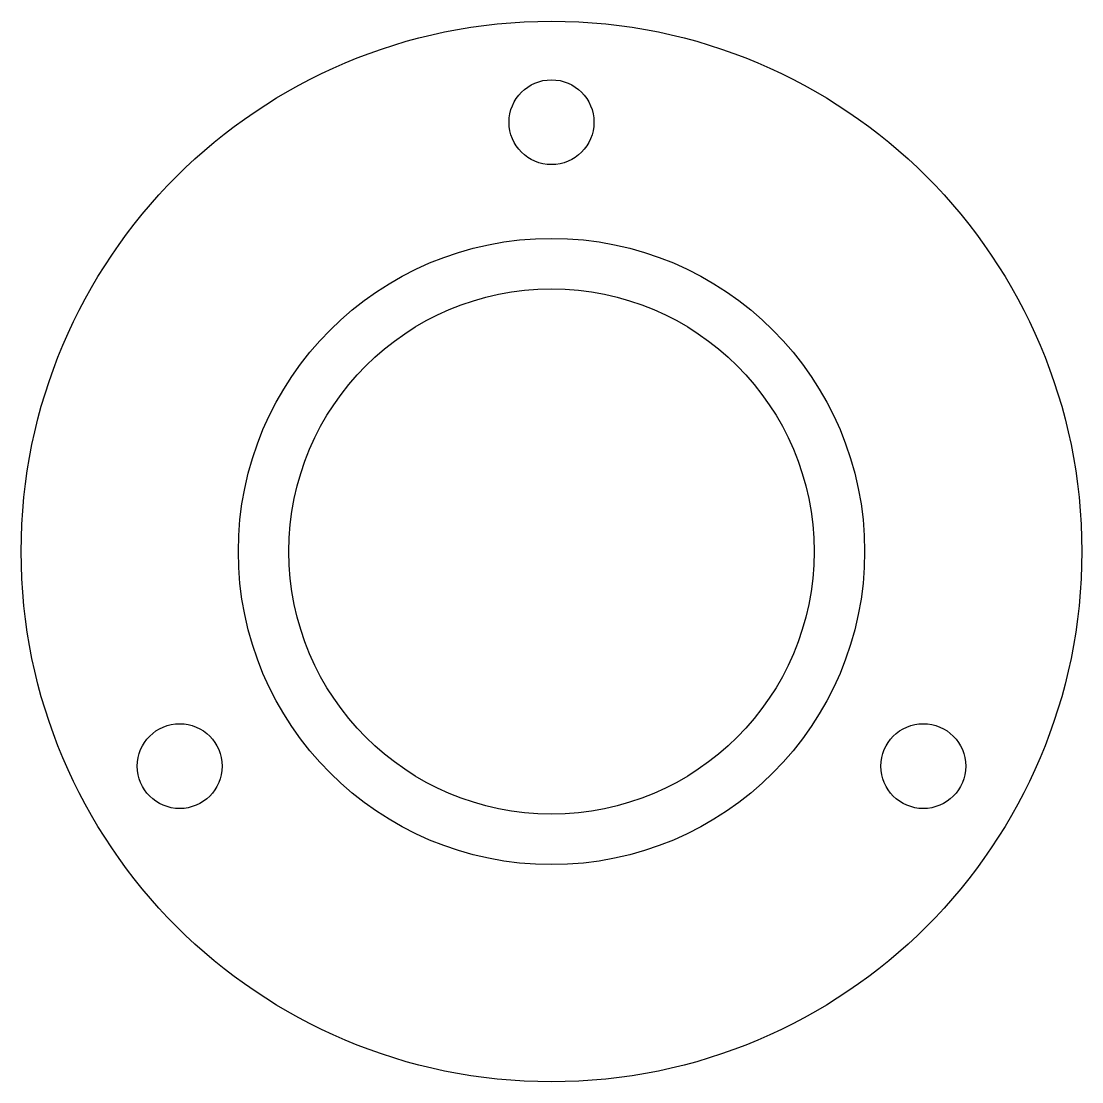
# Model space of a CAD drawing. Extents: x -52 to 52, y -52 to 52.
import ezdxf

# ---------------------------------------------------------------- set-up
doc = ezdxf.new("R2010")
doc.units = 0

msp = doc.modelspace()

# ---------------------------------------------------------------- linework, layer by layer
at = {"layer": '1'}
for centre, radius in [((0, 0), 52.5), ((0, 42.5), 4.2), ((0, 0), 26), ((-36.81, -21.25), 4.2), ((36.81, -21.25), 4.2)]:
    msp.add_circle(centre, radius, dxfattribs=at)
at = {"layer": '2'}
msp.add_circle((0, 0), 31, dxfattribs=at)

doc.saveas('drawing.dxf')
